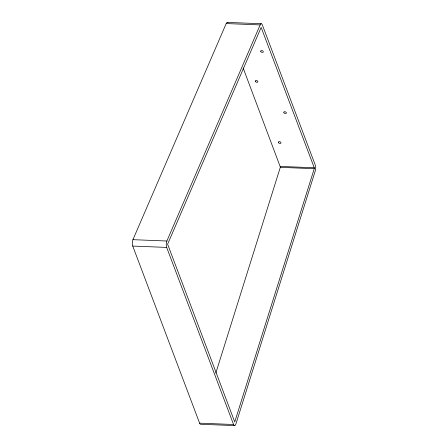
<?xml version="1.0" encoding="UTF-8"?>
<svg xmlns="http://www.w3.org/2000/svg" width="448" height="448" viewBox="0 0 448 448"><rect width="100%" height="100%" fill="white"/><g stroke="black" fill="none" stroke-linecap="round" stroke-linejoin="round"><path stroke-width="0.67" d="M215.807 373.083L280.364 167.132L243.135 67.962M314.261 168.689L314.261 167.77L261.156 27.395L167.614 244.194L234.741 421.96L314.261 168.689L280.314 167.35M234.746 425.6L200.799 424.262A4.34 1.607 -87.7 0 1 199.606 423.164L132.737 246.075A4.34 1.607 -87.7 0 1 132.933 239.674L226.201 23.565A4.34 1.607 -87.7 0 1 227.914 22.702M233.554 424.502L166.678 247.414A4.34 1.607 -87.7 0 1 166.88 241.013L260.142 24.903A4.34 1.607 -87.7 0 1 262.321 24.853L315.258 165.054A4.34 1.607 -87.7 0 1 315.269 170.89L235.934 423.892A4.34 1.607 -87.7 0 1 233.554 424.502L199.606 423.164M227.321 22.4L261.268 23.738M226.201 23.565L260.142 24.903M280.314 166.426L314.261 167.77M132.933 239.674L166.88 241.013M132.737 246.075L166.678 247.414M278.505 142.71A1.372 0.84 20.2 0 0 280.79 143.209A1.372 0.84 20.2 0 0 279.642 141.652A1.372 0.84 20.2 0 0 278.505 142.71M283.937 112.806A1.372 0.84 20.2 0 0 286.222 113.305A1.372 0.84 20.2 0 0 285.068 111.748A1.372 0.84 20.2 0 0 283.937 112.806M255.422 81.57A1.372 0.84 20.2 0 0 257.706 82.062A1.372 0.84 20.2 0 0 256.553 80.506A1.372 0.84 20.2 0 0 255.422 81.57M260.848 51.666A1.372 0.84 20.2 0 0 263.133 52.158A1.372 0.84 20.2 0 0 261.985 50.602A1.372 0.84 20.2 0 0 260.848 51.666"/></g></svg>
